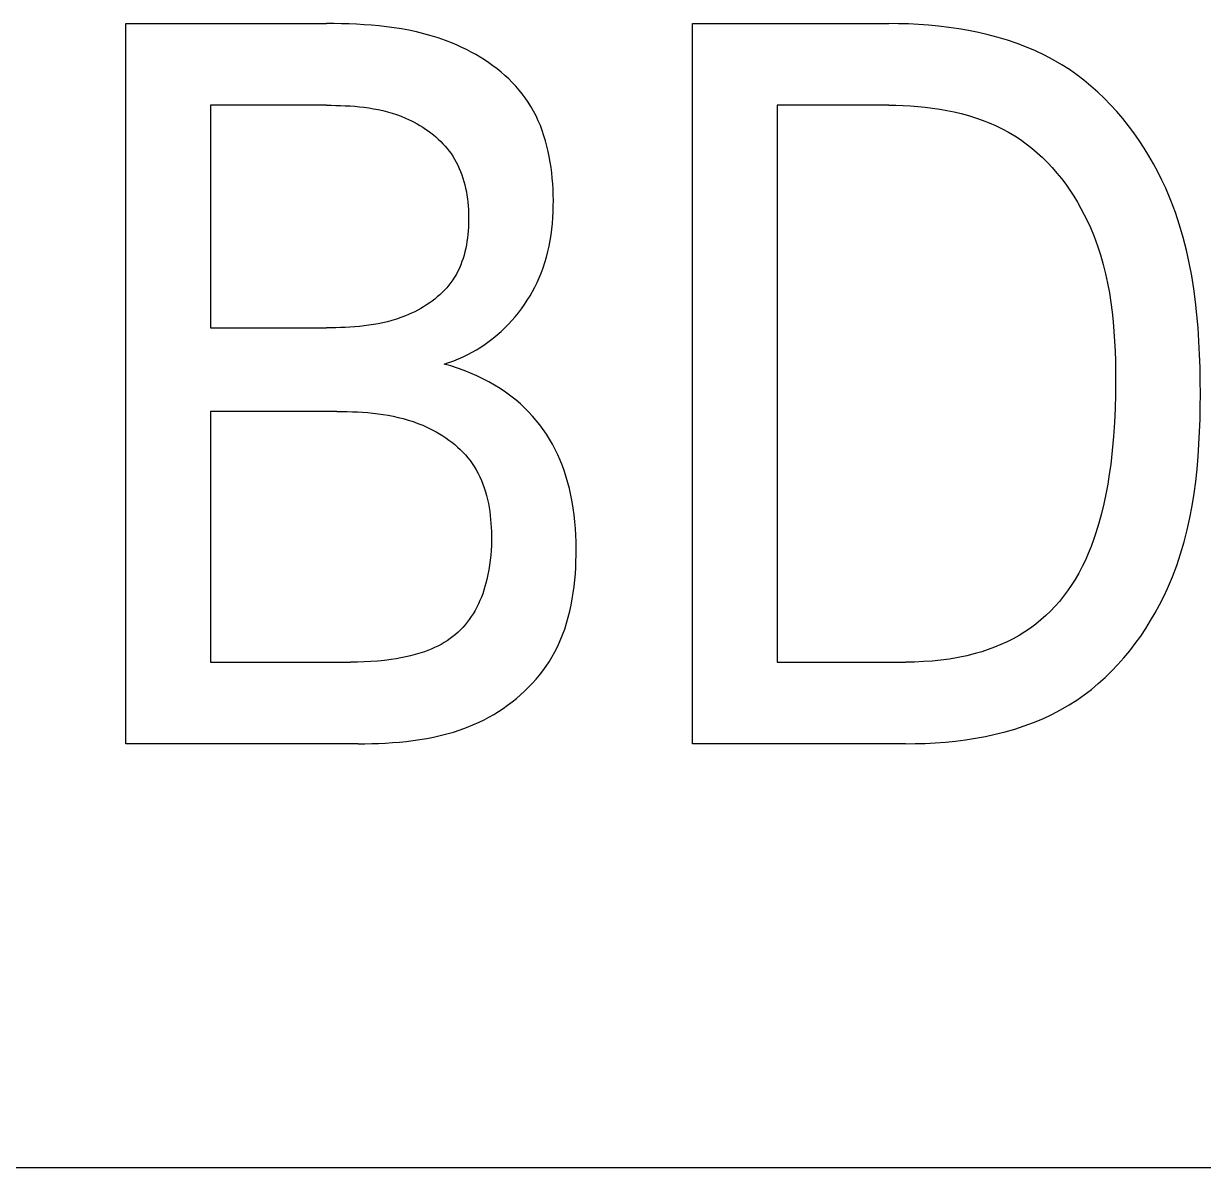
# Model space of a CAD drawing. Extents: x 10 to 622, y -523 to 292.
# Drawn here: x 267.551 to 268.115, y 101.769 to 102.316 of the extents above; entities that cross this region are included whole.
import ezdxf

# ---------------------------------------------------------------- set-up
doc = ezdxf.new("R2010")
doc.units = 0
doc.header["$LTSCALE"] = 5
doc.header["$MEASUREMENT"] = 0
doc.layers.get('0').update_dxf_attribs({"linetype": 'CONTINUOUS'})

msp = doc.modelspace()

# ---------------------------------------------------------------- linework, layer by layer
at = {"color": 7, "linetype": 'Continuous'}
for p, q in [((267.60002, 101.97159), (267.60002, 102.31581)), ((267.60002, 102.31581), (267.6959, 102.31581)), ((267.69949, 102.31579), (267.6959, 102.31581)), ((267.70309, 102.31574), (267.69949, 102.31579)), ((267.7067, 102.31564), (267.70309, 102.31574)), ((267.7103, 102.31549), (267.7067, 102.31564)), ((267.71391, 102.31529), (267.7103, 102.31549)), ((267.71751, 102.31503), (267.71391, 102.31529)), ((267.7211, 102.3147), (267.71751, 102.31503)), ((267.72469, 102.3143), (267.7211, 102.3147)), ((267.72827, 102.31382), (267.72469, 102.3143)), ((267.87088, 101.97159), (267.87088, 102.31581)), ((267.87088, 102.31581), (267.96466, 102.31581)), ((267.9694, 102.31576), (267.96466, 102.31581)), ((267.97417, 102.31562), (267.9694, 102.31576)), ((267.97895, 102.31538), (267.97417, 102.31562)), ((267.98374, 102.31504), (267.97895, 102.31538)), ((267.98854, 102.31458), (267.98374, 102.31504)), ((267.99333, 102.31401), (267.98854, 102.31458)), ((267.99811, 102.31332), (267.99333, 102.31401)), ((267.73183, 102.31326), (267.72827, 102.31382)), ((267.73537, 102.3126), (267.73183, 102.31326)), ((267.7389, 102.31185), (267.73537, 102.3126)), ((267.74241, 102.31099), (267.7389, 102.31185)), ((267.74589, 102.31003), (267.74241, 102.31099)), ((267.74934, 102.30895), (267.74589, 102.31003)), ((267.75277, 102.30775), (267.74934, 102.30895)), ((268.00286, 102.3125), (267.99811, 102.31332)), ((268.00758, 102.31155), (268.00286, 102.3125)), ((268.01227, 102.31046), (268.00758, 102.31155)), ((268.01691, 102.30923), (268.01227, 102.31046)), ((268.02149, 102.30785), (268.01691, 102.30923)), ((267.75616, 102.30643), (267.75277, 102.30775)), ((267.75842, 102.30546), (267.75616, 102.30643)), ((267.76067, 102.30444), (267.75842, 102.30546)), ((267.76288, 102.30335), (267.76067, 102.30444)), ((267.76508, 102.30221), (267.76288, 102.30335)), ((268.02601, 102.30631), (268.02149, 102.30785)), ((268.03047, 102.30462), (268.02601, 102.30631)), ((268.03484, 102.30276), (268.03047, 102.30462)), ((268.03913, 102.30072), (268.03484, 102.30276)), ((267.76724, 102.30101), (267.76508, 102.30221)), ((267.76937, 102.29975), (267.76724, 102.30101)), ((267.77146, 102.29844), (267.76937, 102.29975)), ((267.77351, 102.29706), (267.77146, 102.29844)), ((267.77552, 102.29563), (267.77351, 102.29706)), ((268.04332, 102.29852), (268.03913, 102.30072)), ((268.04741, 102.29613), (268.04332, 102.29852)), ((267.77747, 102.29415), (267.77552, 102.29563)), ((267.77938, 102.2926), (267.77747, 102.29415)), ((267.78123, 102.29101), (267.77938, 102.2926)), ((268.05103, 102.2938), (268.04741, 102.29613)), ((268.05455, 102.29133), (268.05103, 102.2938)), ((267.78302, 102.28935), (267.78123, 102.29101)), ((267.78475, 102.28764), (267.78302, 102.28935)), ((267.78641, 102.28588), (267.78475, 102.28764)), ((267.788, 102.28406), (267.78641, 102.28588)), ((268.05798, 102.28871), (268.05455, 102.29133)), ((268.06132, 102.28596), (268.05798, 102.28871)), ((268.06455, 102.28309), (268.06132, 102.28596)), ((267.78952, 102.28219), (267.788, 102.28406)), ((267.79096, 102.28027), (267.78952, 102.28219)), ((267.79232, 102.27829), (267.79096, 102.28027)), ((268.06769, 102.28009), (268.06455, 102.28309)), ((267.64052, 102.27677), (267.64052, 102.17041)), ((267.6959, 102.27677), (267.64052, 102.27677)), ((267.6959, 102.27677), (267.69816, 102.27676)), ((267.69816, 102.27676), (267.70042, 102.27673)), ((267.70042, 102.27673), (267.70268, 102.27666)), ((267.70268, 102.27666), (267.70494, 102.27657)), ((267.70494, 102.27657), (267.70721, 102.27644)), ((267.70721, 102.27644), (267.70947, 102.27627)), ((267.70947, 102.27627), (267.71173, 102.27605)), ((267.71173, 102.27605), (267.71398, 102.27579)), ((267.71398, 102.27579), (267.71622, 102.27548)), ((267.71622, 102.27548), (267.71846, 102.27511)), ((267.71846, 102.27511), (267.72068, 102.27469)), ((267.72068, 102.27469), (267.72289, 102.2742)), ((267.79366, 102.27615), (267.79232, 102.27829)), ((267.79492, 102.27394), (267.79366, 102.27615)), ((267.91137, 102.27677), (267.91137, 102.01062)), ((267.96466, 102.27677), (267.91137, 102.27677)), ((267.96466, 102.27677), (267.96811, 102.27674)), ((267.96811, 102.27674), (267.97159, 102.27663)), ((267.97159, 102.27663), (267.97508, 102.27645)), ((267.97508, 102.27645), (267.97857, 102.27619)), ((267.97857, 102.27619), (267.98207, 102.27585)), ((267.98207, 102.27585), (267.98556, 102.27542)), ((267.98556, 102.27542), (267.98904, 102.2749)), ((267.98904, 102.2749), (267.99251, 102.27429)), ((268.07073, 102.27698), (268.06769, 102.28009)), ((268.07367, 102.27376), (268.07073, 102.27698)), ((267.72289, 102.2742), (267.72509, 102.27364)), ((267.72509, 102.27364), (267.72726, 102.27301)), ((267.72726, 102.27301), (267.72942, 102.27231)), ((267.72942, 102.27231), (267.73155, 102.27154)), ((267.73155, 102.27154), (267.73367, 102.27067)), ((267.73367, 102.27067), (267.73509, 102.27004)), ((267.73509, 102.27004), (267.7365, 102.26937)), ((267.7365, 102.26937), (267.7379, 102.26865)), ((267.79608, 102.27169), (267.79492, 102.27394)), ((267.79716, 102.26939), (267.79608, 102.27169)), ((267.79815, 102.26704), (267.79716, 102.26939)), ((267.99251, 102.27429), (267.99595, 102.27358)), ((267.99595, 102.27358), (267.99936, 102.27277)), ((267.99936, 102.27277), (268.00274, 102.27185)), ((268.00274, 102.27185), (268.00608, 102.27082)), ((268.00608, 102.27082), (268.00937, 102.26969)), ((268.00937, 102.26969), (268.01261, 102.26843)), ((268.0765, 102.27044), (268.07367, 102.27376)), ((268.07923, 102.26702), (268.0765, 102.27044)), ((267.7379, 102.26865), (267.73927, 102.2679)), ((267.73927, 102.2679), (267.74063, 102.26711)), ((267.74063, 102.26711), (267.74197, 102.26629)), ((267.74197, 102.26629), (267.74328, 102.26542)), ((267.74328, 102.26542), (267.74456, 102.26452)), ((267.74456, 102.26452), (267.74581, 102.26359)), ((267.74581, 102.26359), (267.74704, 102.26262)), ((267.79906, 102.26465), (267.79815, 102.26704)), ((267.79988, 102.26223), (267.79906, 102.26465)), ((268.01261, 102.26843), (268.01579, 102.26705)), ((268.01579, 102.26705), (268.0189, 102.26555)), ((268.0189, 102.26555), (268.02195, 102.26392)), ((268.02195, 102.26392), (268.02492, 102.26216)), ((268.08185, 102.26352), (268.07923, 102.26702)), ((268.08436, 102.25994), (268.08185, 102.26352)), ((267.74704, 102.26262), (267.74823, 102.26161)), ((267.74823, 102.26161), (267.74939, 102.26057)), ((267.74939, 102.26057), (267.75051, 102.2595)), ((267.75051, 102.2595), (267.75159, 102.25839)), ((267.75159, 102.25839), (267.75263, 102.25725)), ((267.80063, 102.25977), (267.79988, 102.26223)), ((267.8013, 102.25727), (267.80063, 102.25977)), ((268.02492, 102.26216), (268.02772, 102.26033)), ((268.02772, 102.26033), (268.03044, 102.25837)), ((268.03044, 102.25837), (268.03309, 102.2563)), ((268.08676, 102.25628), (268.08436, 102.25994)), ((267.75263, 102.25725), (267.75362, 102.25608)), ((267.75362, 102.25608), (267.75457, 102.25488)), ((267.75457, 102.25488), (267.75547, 102.25364)), ((267.75547, 102.25364), (267.75633, 102.25238)), ((267.75633, 102.25238), (267.75719, 102.25098)), ((267.8019, 102.25475), (267.8013, 102.25727)), ((267.80243, 102.25221), (267.8019, 102.25475)), ((267.80289, 102.24965), (267.80243, 102.25221)), ((268.03309, 102.2563), (268.03565, 102.25411)), ((268.03565, 102.25411), (268.03813, 102.25182)), ((268.08905, 102.25255), (268.08676, 102.25628)), ((268.09123, 102.24876), (268.08905, 102.25255)), ((267.75719, 102.25098), (267.75799, 102.24955)), ((267.75799, 102.24955), (267.75874, 102.24808)), ((267.75874, 102.24808), (267.75942, 102.24659)), ((267.75942, 102.24659), (267.76006, 102.24507)), ((267.80328, 102.24706), (267.80289, 102.24965)), ((267.80361, 102.24447), (267.80328, 102.24706)), ((268.03813, 102.25182), (268.04053, 102.24944)), ((268.04053, 102.24944), (268.04284, 102.24696)), ((268.04284, 102.24696), (268.04507, 102.24439)), ((268.09329, 102.24492), (268.09123, 102.24876)), ((267.76006, 102.24507), (267.76064, 102.24352)), ((267.76064, 102.24352), (267.76117, 102.24195)), ((267.76117, 102.24195), (267.76164, 102.24036)), ((267.80388, 102.24186), (267.80361, 102.24447)), ((267.80409, 102.23925), (267.80388, 102.24186)), ((268.04507, 102.24439), (268.04721, 102.24174)), ((268.04721, 102.24174), (268.04926, 102.23902)), ((268.09524, 102.24102), (268.09329, 102.24492)), ((268.09706, 102.23709), (268.09524, 102.24102)), ((267.76164, 102.24036), (267.76207, 102.23874)), ((267.76207, 102.23874), (267.76245, 102.23711)), ((267.76245, 102.23711), (267.76278, 102.23546)), ((267.76278, 102.23546), (267.76306, 102.2338)), ((267.80423, 102.23663), (267.80409, 102.23925)), ((267.80433, 102.23401), (267.80423, 102.23663)), ((268.04926, 102.23902), (268.05123, 102.23623)), ((268.05123, 102.23623), (268.0531, 102.23337)), ((268.09951, 102.2313), (268.09706, 102.23709)), ((267.76306, 102.2338), (267.7633, 102.23212)), ((267.7633, 102.23212), (267.7635, 102.23043)), ((267.7635, 102.23043), (267.76365, 102.22873)), ((267.80437, 102.2314), (267.80433, 102.23401)), ((267.80436, 102.22861), (267.80437, 102.2314)), ((268.0531, 102.23337), (268.05488, 102.23046)), ((268.05488, 102.23046), (268.05657, 102.22749)), ((268.10172, 102.22544), (268.09951, 102.2313)), ((267.76365, 102.22873), (267.76377, 102.22703)), ((267.76377, 102.22703), (267.76384, 102.22532)), ((267.76384, 102.22532), (267.76388, 102.2236)), ((267.80415, 102.22307), (267.80428, 102.22583)), ((267.80428, 102.22583), (267.80436, 102.22861)), ((268.05657, 102.22749), (268.05817, 102.22448)), ((268.05817, 102.22448), (268.05967, 102.22142)), ((268.10369, 102.21952), (268.10172, 102.22544)), ((267.76377, 102.21847), (267.76366, 102.21677)), ((267.76384, 102.22018), (267.76377, 102.21847)), ((267.76388, 102.22188), (267.76384, 102.22018)), ((267.76388, 102.2236), (267.76388, 102.22188)), ((267.80367, 102.21758), (267.80394, 102.22031)), ((267.80394, 102.22031), (267.80415, 102.22307)), ((268.05967, 102.22142), (268.06107, 102.21833)), ((268.06107, 102.21833), (268.06286, 102.21401)), ((268.10544, 102.21354), (268.10369, 102.21952)), ((267.76332, 102.21339), (267.76309, 102.21172)), ((267.76351, 102.21508), (267.76332, 102.21339)), ((267.76366, 102.21677), (267.76351, 102.21508)), ((267.8029, 102.21215), (267.80332, 102.21486)), ((267.80332, 102.21486), (267.80367, 102.21758)), ((268.06286, 102.21401), (268.06447, 102.20963)), ((268.10699, 102.2075), (268.10544, 102.21354)), ((267.76248, 102.20841), (267.76211, 102.20678)), ((267.76281, 102.21005), (267.76248, 102.20841)), ((267.76309, 102.21172), (267.76281, 102.21005)), ((267.8018, 102.20682), (267.80239, 102.20947)), ((267.80239, 102.20947), (267.8029, 102.21215)), ((268.06447, 102.20963), (268.0659, 102.20521)), ((268.10834, 102.20141), (268.10699, 102.2075)), ((267.76069, 102.20202), (267.76011, 102.20049)), ((267.76121, 102.20358), (267.76069, 102.20202)), ((267.76169, 102.20517), (267.76121, 102.20358)), ((267.76211, 102.20678), (267.76169, 102.20517)), ((267.79952, 102.199), (267.80037, 102.20158)), ((267.80037, 102.20158), (267.80113, 102.20419)), ((267.80113, 102.20419), (267.8018, 102.20682)), ((268.0659, 102.20521), (268.06718, 102.20074)), ((268.10951, 102.19527), (268.10834, 102.20141)), ((267.75802, 102.19606), (267.7572, 102.19466)), ((267.75877, 102.1975), (267.75802, 102.19606)), ((267.75947, 102.19898), (267.75877, 102.1975)), ((267.76011, 102.20049), (267.75947, 102.19898)), ((267.79764, 102.19423), (267.79857, 102.19646)), ((267.79857, 102.19646), (267.79952, 102.199)), ((268.06718, 102.20074), (268.06831, 102.19624)), ((268.06831, 102.19624), (268.06929, 102.1917)), ((267.75446, 102.19077), (267.75345, 102.18956)), ((267.75542, 102.19201), (267.75446, 102.19077)), ((267.75633, 102.19329), (267.75542, 102.19201)), ((267.7572, 102.19466), (267.75633, 102.19329)), ((267.79557, 102.18986), (267.79664, 102.19203)), ((267.79664, 102.19203), (267.79764, 102.19423)), ((268.06929, 102.1917), (268.07014, 102.18713)), ((268.1105, 102.18909), (268.10951, 102.19527)), ((267.74891, 102.18513), (267.74767, 102.18411)), ((267.75011, 102.18618), (267.74891, 102.18513)), ((267.75127, 102.18727), (267.75011, 102.18618)), ((267.75238, 102.1884), (267.75127, 102.18727)), ((267.75345, 102.18956), (267.75238, 102.1884)), ((267.79193, 102.18356), (267.79321, 102.18562)), ((267.79321, 102.18562), (267.79443, 102.18772)), ((267.79443, 102.18772), (267.79557, 102.18986)), ((268.07014, 102.18713), (268.07086, 102.18253)), ((268.11134, 102.18287), (268.1105, 102.18909)), ((267.73954, 102.17885), (267.73809, 102.17811)), ((267.74096, 102.17963), (267.73954, 102.17885)), ((267.74236, 102.18045), (267.74096, 102.17963)), ((267.74373, 102.18131), (267.74236, 102.18045)), ((267.74508, 102.1822), (267.74373, 102.18131)), ((267.74639, 102.18314), (267.74508, 102.1822)), ((267.74767, 102.18411), (267.74639, 102.18314)), ((267.78768, 102.17761), (267.78916, 102.17955)), ((267.78916, 102.17955), (267.79057, 102.18153)), ((267.79057, 102.18153), (267.79193, 102.18356)), ((268.07086, 102.18253), (268.07147, 102.17791)), ((268.11202, 102.17662), (268.11134, 102.18287)), ((267.72502, 102.17333), (267.72282, 102.17281)), ((267.72721, 102.17392), (267.72502, 102.17333)), ((267.72938, 102.17458), (267.72721, 102.17392)), ((267.73153, 102.17532), (267.72938, 102.17458)), ((267.73367, 102.17613), (267.73153, 102.17532)), ((267.73516, 102.17675), (267.73367, 102.17613)), ((267.73663, 102.17741), (267.73516, 102.17675)), ((267.73809, 102.17811), (267.73663, 102.17741)), ((267.78287, 102.17209), (267.78453, 102.17388)), ((267.78453, 102.17388), (267.78613, 102.17572)), ((267.78613, 102.17572), (267.78768, 102.17761)), ((268.07147, 102.17791), (268.07196, 102.17327)), ((268.07196, 102.17327), (268.07235, 102.16862)), ((268.11256, 102.17034), (268.11202, 102.17662)), ((267.64052, 102.17041), (267.6959, 102.17041)), ((267.69815, 102.17042), (267.6959, 102.17041)), ((267.70041, 102.17045), (267.69815, 102.17042)), ((267.70266, 102.17051), (267.70041, 102.17045)), ((267.70492, 102.1706), (267.70266, 102.17051)), ((267.70717, 102.17072), (267.70492, 102.1706)), ((267.70943, 102.17088), (267.70717, 102.17072)), ((267.71168, 102.17107), (267.70943, 102.17088)), ((267.71392, 102.17132), (267.71168, 102.17107)), ((267.71616, 102.17161), (267.71392, 102.17132)), ((267.71839, 102.17195), (267.71616, 102.17161)), ((267.72061, 102.17235), (267.71839, 102.17195)), ((267.72282, 102.17281), (267.72061, 102.17235)), ((267.77756, 102.16706), (267.77938, 102.16868)), ((267.77938, 102.16868), (267.78115, 102.17036)), ((267.78115, 102.17036), (267.78287, 102.17209)), ((268.07235, 102.16862), (268.07266, 102.16395)), ((268.11298, 102.16404), (268.11256, 102.17034)), ((267.76976, 102.16122), (267.77178, 102.16258)), ((267.77178, 102.16258), (267.77375, 102.16401)), ((267.77375, 102.16401), (267.77568, 102.1655)), ((267.77568, 102.1655), (267.77756, 102.16706)), ((268.07266, 102.16395), (268.07288, 102.15929)), ((268.11328, 102.15772), (268.11298, 102.16404)), ((267.75902, 102.15553), (267.76125, 102.15651)), ((267.76125, 102.15651), (267.76343, 102.15757)), ((267.76343, 102.15757), (267.76558, 102.15871)), ((267.76558, 102.15871), (267.76769, 102.15993)), ((267.76769, 102.15993), (267.76976, 102.16122)), ((268.07288, 102.15929), (268.07302, 102.15461)), ((268.11348, 102.15139), (268.11328, 102.15772)), ((267.75213, 102.15309), (267.75446, 102.15382)), ((267.75535, 102.15217), (267.75213, 102.15309)), ((267.75446, 102.15382), (267.75676, 102.15463)), ((267.75854, 102.15115), (267.75535, 102.15217)), ((267.75676, 102.15463), (267.75902, 102.15553)), ((267.7617, 102.15002), (267.75854, 102.15115)), ((268.07302, 102.15461), (268.0731, 102.14995)), ((268.11359, 102.14504), (268.11348, 102.15139)), ((267.76481, 102.14878), (267.7617, 102.15002)), ((267.76775, 102.14749), (267.76481, 102.14878)), ((267.77065, 102.14609), (267.76775, 102.14749)), ((267.77349, 102.1446), (267.77065, 102.14609)), ((268.07312, 102.14528), (268.07306, 102.13854)), ((268.0731, 102.14995), (268.07312, 102.14528)), ((268.11362, 102.1387), (268.11359, 102.14504)), ((267.77628, 102.14301), (267.77349, 102.1446)), ((267.77895, 102.14135), (267.77628, 102.14301)), ((267.78155, 102.13959), (267.77895, 102.14135)), ((267.78408, 102.13773), (267.78155, 102.13959)), ((267.78654, 102.13577), (267.78408, 102.13773)), ((267.7886, 102.13399), (267.78654, 102.13577)), ((267.79059, 102.13213), (267.7886, 102.13399)), ((268.07306, 102.13854), (268.07289, 102.13182)), ((268.11357, 102.13271), (268.11362, 102.1387)), ((267.64052, 102.1304), (267.64052, 102.01062)), ((267.70094, 102.1304), (267.64052, 102.1304)), ((267.70094, 102.1304), (267.70339, 102.13039)), ((267.70339, 102.13039), (267.70584, 102.13035)), ((267.70584, 102.13035), (267.7083, 102.13028)), ((267.7083, 102.13028), (267.71075, 102.13018)), ((267.71075, 102.13018), (267.71321, 102.13004)), ((267.71321, 102.13004), (267.71567, 102.12985)), ((267.71567, 102.12985), (267.71812, 102.12962)), ((267.71812, 102.12962), (267.72056, 102.12934)), ((267.72056, 102.12934), (267.723, 102.129)), ((267.723, 102.129), (267.72543, 102.1286)), ((267.72543, 102.1286), (267.72784, 102.12814)), ((267.72784, 102.12814), (267.73024, 102.12761)), ((267.79252, 102.1302), (267.79059, 102.13213)), ((267.79438, 102.1282), (267.79252, 102.1302)), ((267.79616, 102.12613), (267.79438, 102.1282)), ((268.07289, 102.13182), (268.07259, 102.12512)), ((268.11346, 102.12672), (268.11357, 102.13271)), ((267.73024, 102.12761), (267.73263, 102.12701)), ((267.73263, 102.12701), (267.73499, 102.12633)), ((267.73499, 102.12633), (267.73734, 102.12558)), ((267.73734, 102.12558), (267.73967, 102.12474)), ((267.73967, 102.12474), (267.74197, 102.12381)), ((267.74197, 102.12381), (267.7436, 102.12309)), ((267.7436, 102.12309), (267.74522, 102.12233)), ((267.74522, 102.12233), (267.74682, 102.12151)), ((267.79787, 102.124), (267.79616, 102.12613)), ((267.7995, 102.12181), (267.79787, 102.124)), ((268.07259, 102.12512), (268.07214, 102.11844)), ((268.11326, 102.12074), (268.11346, 102.12672)), ((267.74682, 102.12151), (267.7484, 102.12065)), ((267.7484, 102.12065), (267.74995, 102.11975)), ((267.74995, 102.11975), (267.75147, 102.1188)), ((267.75147, 102.1188), (267.75297, 102.1178)), ((267.75297, 102.1178), (267.75443, 102.11676)), ((267.75443, 102.11676), (267.75586, 102.11568)), ((267.80105, 102.11956), (267.7995, 102.12181)), ((267.8025, 102.11725), (267.80105, 102.11956)), ((267.80394, 102.11479), (267.8025, 102.11725)), ((268.07214, 102.11844), (268.07154, 102.11177)), ((268.11297, 102.11478), (268.11326, 102.12074)), ((267.75586, 102.11568), (267.75724, 102.11455)), ((267.75724, 102.11455), (267.75859, 102.11339)), ((267.75859, 102.11339), (267.75989, 102.11218)), ((267.75989, 102.11218), (267.76114, 102.11092)), ((267.80527, 102.11227), (267.80394, 102.11479)), ((267.80651, 102.10971), (267.80527, 102.11227)), ((268.07154, 102.11177), (268.07077, 102.10511)), ((268.11257, 102.10883), (268.11297, 102.11478)), ((267.76114, 102.11092), (267.76234, 102.10963)), ((267.76234, 102.10963), (267.76349, 102.1083)), ((267.76349, 102.1083), (267.76458, 102.10692)), ((267.76458, 102.10692), (267.76561, 102.10551)), ((267.76561, 102.10551), (267.76658, 102.10405)), ((267.80766, 102.1071), (267.80651, 102.10971)), ((267.80872, 102.10446), (267.80766, 102.1071)), ((268.11205, 102.10291), (268.11257, 102.10883)), ((267.76658, 102.10405), (267.76755, 102.10245)), ((267.76755, 102.10245), (267.76845, 102.1008)), ((267.76845, 102.1008), (267.76928, 102.09911)), ((267.80969, 102.10178), (267.80872, 102.10446)), ((267.81057, 102.09907), (267.80969, 102.10178)), ((268.07011, 102.10038), (268.06935, 102.09566)), ((268.07077, 102.10511), (268.07011, 102.10038)), ((268.11141, 102.09701), (268.11205, 102.10291)), ((267.76928, 102.09911), (267.77004, 102.09739)), ((267.77004, 102.09739), (267.77074, 102.09564)), ((267.77074, 102.09564), (267.77137, 102.09385)), ((267.81137, 102.09634), (267.81057, 102.09907)), ((267.81209, 102.09359), (267.81137, 102.09634)), ((268.06935, 102.09566), (268.06848, 102.09095)), ((268.11062, 102.09114), (268.11141, 102.09701)), ((267.77137, 102.09385), (267.77194, 102.09204)), ((267.77194, 102.09204), (267.77245, 102.0902)), ((267.77245, 102.0902), (267.77291, 102.08834)), ((267.8128, 102.09045), (267.81209, 102.09359)), ((267.81341, 102.0873), (267.8128, 102.09045)), ((268.06848, 102.09095), (268.06749, 102.08627)), ((268.10969, 102.08531), (268.11062, 102.09114)), ((267.77291, 102.08834), (267.7733, 102.08646)), ((267.7733, 102.08646), (267.77365, 102.08457)), ((267.77365, 102.08457), (267.77395, 102.08266)), ((267.81392, 102.08413), (267.81341, 102.0873)), ((267.81435, 102.08094), (267.81392, 102.08413)), ((268.06749, 102.08627), (268.06637, 102.08162)), ((268.10859, 102.07952), (268.10969, 102.08531)), ((267.77395, 102.08266), (267.77419, 102.08074)), ((267.77419, 102.08074), (267.7744, 102.07882)), ((267.7744, 102.07882), (267.77455, 102.07689)), ((267.81469, 102.07774), (267.81435, 102.08094)), ((267.81494, 102.07452), (267.81469, 102.07774)), ((268.06637, 102.08162), (268.06511, 102.077)), ((268.10731, 102.07377), (268.10859, 102.07952)), ((267.77455, 102.07689), (267.77467, 102.07497)), ((267.77467, 102.07497), (267.77475, 102.07304)), ((267.77475, 102.07304), (267.77479, 102.07112)), ((267.81513, 102.07129), (267.81494, 102.07452)), ((268.06371, 102.07242), (268.06259, 102.06912)), ((268.06511, 102.077), (268.06371, 102.07242)), ((268.10586, 102.06807), (268.10731, 102.07377)), ((267.77473, 102.06638), (267.77462, 102.06402)), ((267.77479, 102.06874), (267.77473, 102.06638)), ((267.77479, 102.07112), (267.77479, 102.06874)), ((267.81524, 102.06804), (267.81513, 102.07129)), ((267.81528, 102.06478), (267.81524, 102.06804)), ((268.06259, 102.06912), (268.06138, 102.06584)), ((268.1042, 102.06243), (268.10586, 102.06807)), ((267.77445, 102.06168), (267.77421, 102.05935)), ((267.77462, 102.06402), (267.77445, 102.06168)), ((267.81519, 102.05878), (267.81526, 102.06178)), ((267.81526, 102.06178), (267.81528, 102.06478)), ((268.06007, 102.0626), (268.05867, 102.05941)), ((268.06138, 102.06584), (268.06007, 102.0626)), ((268.10234, 102.05684), (268.1042, 102.06243)), ((267.77354, 102.05472), (267.77311, 102.05243)), ((267.77391, 102.05703), (267.77354, 102.05472)), ((267.77421, 102.05935), (267.77391, 102.05703)), ((267.81488, 102.05277), (267.81507, 102.05577)), ((267.81507, 102.05577), (267.81519, 102.05878)), ((268.05716, 102.05627), (268.05554, 102.05318)), ((268.05867, 102.05941), (268.05716, 102.05627)), ((268.10026, 102.05132), (268.10234, 102.05684)), ((267.7726, 102.05014), (267.77216, 102.04842)), ((267.77311, 102.05243), (267.7726, 102.05014)), ((267.81429, 102.04678), (267.81462, 102.04977)), ((267.81462, 102.04977), (267.81488, 102.05277)), ((268.0538, 102.05016), (268.05193, 102.04721)), ((268.05554, 102.05318), (268.0538, 102.05016)), ((268.09795, 102.04586), (268.10026, 102.05132)), ((267.77059, 102.04333), (267.76997, 102.04167)), ((267.77116, 102.04501), (267.77059, 102.04333)), ((267.77169, 102.04671), (267.77116, 102.04501)), ((267.77216, 102.04842), (267.77169, 102.04671)), ((267.81342, 102.04084), (267.8139, 102.0438)), ((267.8139, 102.0438), (267.81429, 102.04678)), ((268.05015, 102.04463), (268.04826, 102.04211)), ((268.05193, 102.04721), (268.05015, 102.04463)), ((268.09612, 102.04193), (268.09795, 102.04586)), ((267.76856, 102.0384), (267.76777, 102.03681)), ((267.76929, 102.04002), (267.76856, 102.0384)), ((267.76997, 102.04167), (267.76929, 102.04002)), ((267.81223, 102.03498), (267.81287, 102.03789)), ((267.81287, 102.03789), (267.81342, 102.04084)), ((268.04627, 102.03966), (268.04419, 102.0373)), ((268.04826, 102.04211), (268.04627, 102.03966)), ((268.09207, 102.03421), (268.09416, 102.03804)), ((268.09416, 102.03804), (268.09612, 102.04193)), ((267.76514, 102.03235), (267.76421, 102.03101)), ((267.76602, 102.03371), (267.76514, 102.03235)), ((267.76693, 102.03524), (267.76602, 102.03371)), ((267.76777, 102.03681), (267.76693, 102.03524)), ((267.81069, 102.02923), (267.8115, 102.03209)), ((267.8115, 102.03209), (267.81223, 102.03498)), ((268.03974, 102.03283), (268.03738, 102.03075)), ((268.04201, 102.03502), (268.03974, 102.03283)), ((268.04419, 102.0373), (268.04201, 102.03502)), ((268.08987, 102.03043), (268.09207, 102.03421)), ((267.76112, 102.02724), (267.75999, 102.02606)), ((267.76219, 102.02846), (267.76112, 102.02724)), ((267.76323, 102.02972), (267.76219, 102.02846)), ((267.76421, 102.03101), (267.76323, 102.02972)), ((267.80877, 102.02363), (267.80978, 102.02641)), ((267.80978, 102.02641), (267.81069, 102.02923)), ((268.03242, 102.02688), (268.02974, 102.02507)), ((268.03494, 102.02876), (268.03242, 102.02688)), ((268.03738, 102.03075), (268.03494, 102.02876)), ((268.0851, 102.02309), (268.08754, 102.02672)), ((268.08754, 102.02672), (268.08987, 102.03043)), ((267.75365, 102.02086), (267.75218, 102.01995)), ((267.75507, 102.02184), (267.75365, 102.02086)), ((267.75636, 102.02282), (267.75507, 102.02184)), ((267.75761, 102.02385), (267.75636, 102.02282)), ((267.75882, 102.02493), (267.75761, 102.02385)), ((267.75999, 102.02606), (267.75882, 102.02493)), ((267.80645, 102.01821), (267.80766, 102.0209)), ((267.80766, 102.0209), (267.80877, 102.02363)), ((268.02415, 102.02179), (268.02126, 102.02033)), ((268.02698, 102.02337), (268.02415, 102.02179)), ((268.02974, 102.02507), (268.02698, 102.02337)), ((268.08254, 102.01954), (268.0851, 102.02309)), ((267.74278, 102.01561), (267.74057, 102.01487)), ((267.7444, 102.01621), (267.74278, 102.01561)), ((267.74601, 102.01685), (267.7444, 102.01621)), ((267.74759, 102.01754), (267.74601, 102.01685)), ((267.74915, 102.01829), (267.74759, 102.01754)), ((267.75069, 102.01909), (267.74915, 102.01829)), ((267.75218, 102.01995), (267.75069, 102.01909)), ((267.80369, 102.01301), (267.80513, 102.01558)), ((267.80513, 102.01558), (267.80645, 102.01821)), ((268.00917, 102.0156), (268.00606, 102.01469)), ((268.01226, 102.01662), (268.00917, 102.0156)), ((268.0153, 102.01774), (268.01226, 102.01662)), ((268.01831, 102.01898), (268.0153, 102.01774)), ((268.02126, 102.02033), (268.01831, 102.01898)), ((268.07708, 102.01272), (268.07986, 102.01608)), ((268.07986, 102.01608), (268.08254, 102.01954)), ((267.64052, 102.01062), (267.70744, 102.01062)), ((267.71069, 102.01065), (267.70744, 102.01062)), ((267.71395, 102.01074), (267.71069, 102.01065)), ((267.7172, 102.0109), (267.71395, 102.01074)), ((267.72044, 102.01114), (267.7172, 102.0109)), ((267.72368, 102.01146), (267.72044, 102.01114)), ((267.72691, 102.01187), (267.72368, 102.01146)), ((267.72921, 102.01222), (267.72691, 102.01187)), ((267.73151, 102.01262), (267.72921, 102.01222)), ((267.7338, 102.01309), (267.73151, 102.01262)), ((267.73607, 102.01361), (267.7338, 102.01309)), ((267.73833, 102.0142), (267.73607, 102.01361)), ((267.74057, 102.01487), (267.73833, 102.0142)), ((267.8009, 102.00863), (267.80234, 102.01079)), ((267.80234, 102.01079), (267.80369, 102.01301)), ((267.91137, 102.01062), (267.97284, 102.01062)), ((267.97703, 102.01067), (267.97284, 102.01062)), ((267.98122, 102.01084), (267.97703, 102.01067)), ((267.9854, 102.01112), (267.98122, 102.01084)), ((267.98958, 102.01154), (267.9854, 102.01112)), ((267.99374, 102.01209), (267.98958, 102.01154)), ((267.99787, 102.0128), (267.99374, 102.01209)), ((268.00198, 102.01366), (267.99787, 102.0128)), ((268.00606, 102.01469), (268.00198, 102.01366)), ((268.07117, 102.0063), (268.07418, 102.00945)), ((268.07418, 102.00945), (268.07708, 102.01272)), ((267.7961, 102.00244), (267.79777, 102.00445)), ((267.79777, 102.00445), (267.79938, 102.00651)), ((267.79938, 102.00651), (267.8009, 102.00863)), ((268.06806, 102.00327), (268.07117, 102.0063)), ((267.79064, 101.99674), (267.79253, 101.99858)), ((267.79253, 101.99858), (267.79435, 102.00048)), ((267.79435, 102.00048), (267.7961, 102.00244)), ((268.06152, 101.9976), (268.06484, 102.00037)), ((268.06484, 102.00037), (268.06806, 102.00327)), ((267.78463, 101.99159), (267.78669, 101.99325)), ((267.78669, 101.99325), (267.7887, 101.99496)), ((267.7887, 101.99496), (267.79064, 101.99674)), ((268.05457, 101.99248), (268.0581, 101.99497)), ((268.0581, 101.99497), (268.06152, 101.9976)), ((267.7759, 101.98565), (267.77815, 101.98703)), ((267.77815, 101.98703), (267.78036, 101.98848)), ((267.78036, 101.98848), (267.78252, 101.99)), ((267.78252, 101.99), (267.78463, 101.99159)), ((268.04263, 101.98558), (268.04685, 101.98777)), ((268.04685, 101.98777), (268.05096, 101.99016)), ((268.05096, 101.99016), (268.05457, 101.99248)), ((267.76593, 101.98059), (267.76894, 101.98194)), ((267.76894, 101.98194), (267.77129, 101.9831)), ((267.77129, 101.9831), (267.77361, 101.98434)), ((267.77361, 101.98434), (267.7759, 101.98565)), ((268.02944, 101.9801), (268.03392, 101.98175)), ((268.03392, 101.98175), (268.03832, 101.98357)), ((268.03832, 101.98357), (268.04263, 101.98558)), ((267.7503, 101.97548), (267.75349, 101.97629)), ((267.75349, 101.97629), (267.75665, 101.97721)), ((267.75665, 101.97721), (267.75978, 101.97822)), ((267.75978, 101.97822), (267.76287, 101.97935)), ((267.76287, 101.97935), (267.76593, 101.98059)), ((268.01089, 101.97511), (268.0156, 101.97612)), ((268.0156, 101.97612), (268.02027, 101.97729)), ((268.02027, 101.97729), (268.02489, 101.97861)), ((268.02489, 101.97861), (268.02944, 101.9801)), ((267.71101, 101.97159), (267.60002, 101.97159)), ((267.71101, 101.97159), (267.71428, 101.97161)), ((267.71428, 101.97161), (267.71757, 101.97166)), ((267.71757, 101.97166), (267.72086, 101.97176)), ((267.72086, 101.97176), (267.72416, 101.97191)), ((267.72416, 101.97191), (267.72746, 101.97212)), ((267.72746, 101.97212), (267.73076, 101.97238)), ((267.73076, 101.97238), (267.73405, 101.97271)), ((267.73405, 101.97271), (267.73733, 101.97311)), ((267.73733, 101.97311), (267.7406, 101.97358)), ((267.7406, 101.97358), (267.74386, 101.97413)), ((267.74386, 101.97413), (267.74709, 101.97476)), ((267.74709, 101.97476), (267.7503, 101.97548)), ((267.97263, 101.97159), (267.87088, 101.97159)), ((267.97263, 101.97159), (267.97738, 101.97164)), ((267.97738, 101.97164), (267.98216, 101.97178)), ((267.98216, 101.97178), (267.98695, 101.97204)), ((267.98695, 101.97204), (267.99176, 101.9724)), ((267.99176, 101.9724), (267.99656, 101.97288)), ((267.99656, 101.97288), (268.00136, 101.97349)), ((268.00136, 101.97349), (268.00614, 101.97423)), ((268.00614, 101.97423), (268.01089, 101.97511)), ((267.23203, 101.76911), (270.06677, 101.76911))]:
    msp.add_line(p, q, dxfattribs=at)

doc.saveas('drawing.dxf')
